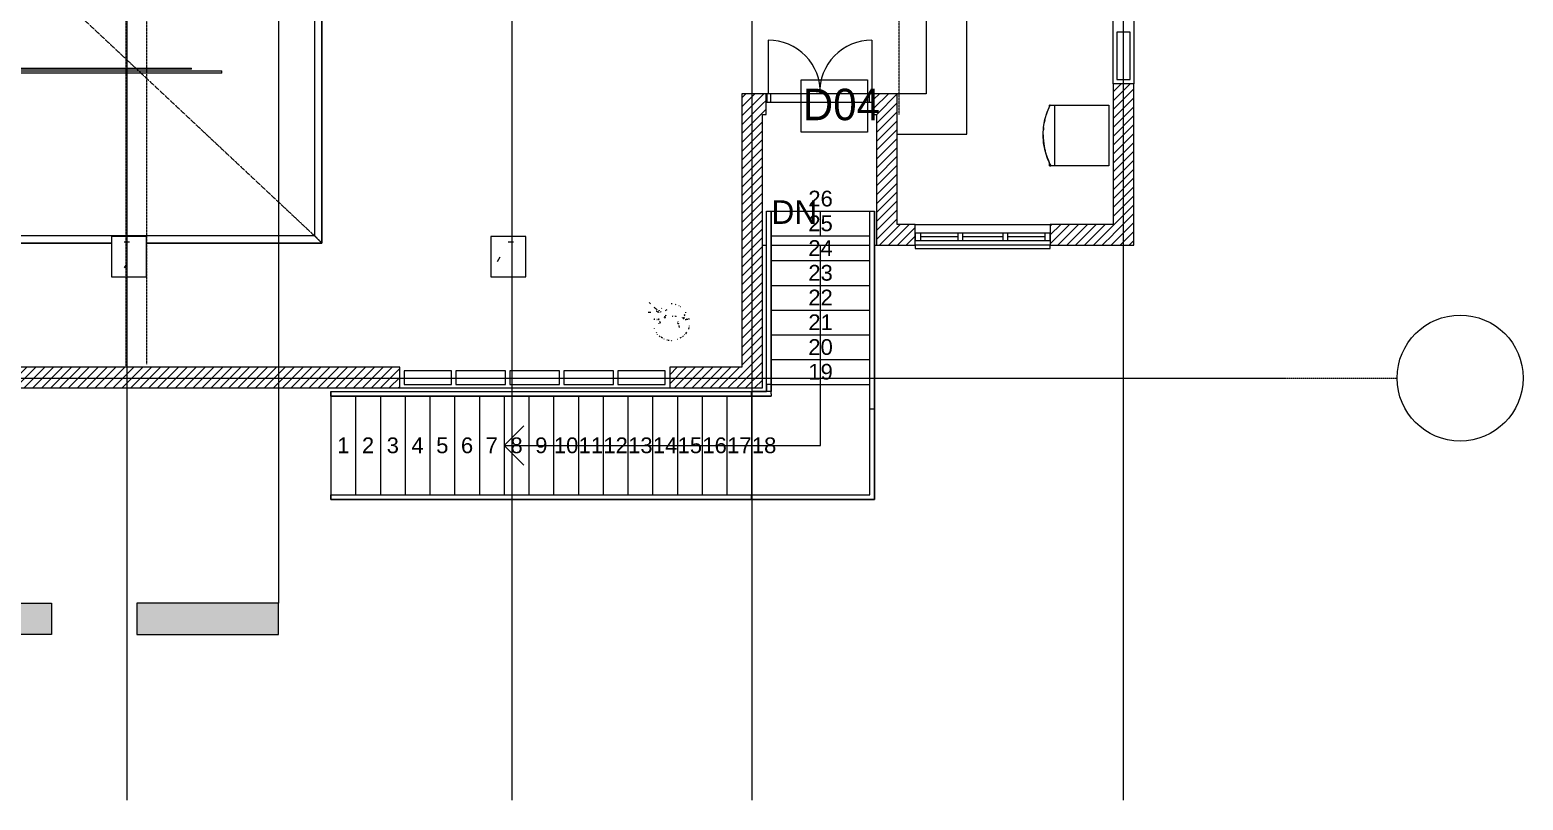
# Model space of a CAD drawing. Header units: inches. Extents: x 22 to 382261, y 22 to 371281.
# Drawn here: x 189958 to 206550, y 49071 to 57633 of the extents above; entities that cross this region are included whole.
import ezdxf

# ---------------------------------------------------------------- set-up
doc = ezdxf.new("R2010")
doc.units = ezdxf.units.IN
doc.header["$MEASUREMENT"] = 0
for name, pattern in [('Grid Line 1_2_', [22.225, 12.7, -3.175, 3.175, -3.175]), ('Hidden 1_8_', [4.7625, 3.175, -1.5875]), ('Overhead', [3.96875, 2.38125, -1.5875])]:
    doc.linetypes.add(name, pattern=pattern)
for name, color, linetype, lineweight in [('A-COLS', 52, 'Continuous', 9), ('A-DETL-GENF', 92, 'Continuous', 9), ('A-DETL-HDLN', 90, 'Hidden 1_8_', 9), ('A-DOOR', 31, 'Continuous', 9), ('A-DOOR-IDEN', 31, 'Continuous', 9), ('A-FLOR', 192, 'Continuous', 9), ('A-FLOR-HRAL', 11, 'Continuous', 9), ('A-GLAZ', 151, 'Continuous', 9), ('A-GLAZ-CURT', 52, 'Continuous', 9), ('A-GLAZ-CWMG', 51, 'Continuous', 9), ('A-GLAZ-SILL', 1, 'Continuous', 9), ('A-WALL-PATT', 111, 'Continuous', 9), ('G-ANNO-SYMB', 111, 'Continuous', 9), ('G-IMPT', 8, 'Continuous', 9), ('I-FURN', 30, 'Continuous', 9), ('I-WALL', 2, 'Continuous', 9), ('Q-CASE', 31, 'Continuous', 9), ('S-GRID', 1, 'Continuous', 9), ('S-GRID-IDEN', 1, 'Continuous', 9), ('S-STRS', 31, 'Continuous', 9), ('S-STRS-ANNO', 31, 'Continuous', 9), ('S-STRS-IDEN', 31, 'Continuous', 9)]:
    doc.layers.add(name, color=color, linetype=linetype, lineweight=lineweight)
doc.styles.add('Arial_1', font='arial.ttf', dxfattribs={"height": 340})
doc.styles.add('Century Gothic', font='GOTHIC.TTF', dxfattribs={"height": 255})
doc.styles.add('Tw Cen MT Condensed', font='TCCM____.TTF', dxfattribs={"height": 1.35})
pattern_1 = [(45, (179271.156, 58474.37), (-49.49747, 49.49747), [])]
pattern_2 = [(0, (179271.16, 58474.37), (1422.4, 355.6), [58.674, -1008.126, 58.674, -1008.126, -5689.6]), (0, (179271.16, 58474.37), (1422.4, 355.6), [-2133.6, 58.674, -2074.926, 58.674, -1008.126, -2489.2]), (0, (179271.16, 58474.37), (1422.4, 355.6), [-5334, 58.674, -652.526, 58.674, -1719.326]), (120, (179804.56, 58652.17), (-1019.159, 1054.0345), [58.674, -1008.126, 58.674, -1008.126, -5689.6]), (120, (179804.56, 58652.17), (-1019.159, 1054.0345), [-2133.6, 58.674, -2074.926, 58.674, -1008.126, -2489.2]), (120, (179804.56, 58652.17), (-1019.159, 1054.0345), [-5334, 58.674, -652.526, 58.674, -1719.326]), (240, (179982.36, 59363.37), (-403.241, -1409.6345), [58.674, -1008.126, 58.674, -1008.126, -5689.6]), (240, (179982.36, 59363.37), (-403.241, -1409.6345), [-2133.6, 58.674, -2074.926, 58.674, -1008.126, -2489.2]), (240, (179982.36, 59363.37), (-403.241, -1409.6345), [-5334, 58.674, -652.526, 58.674, -1719.326])]

# ---------------------------------------------------------------- blocks, each defined once
blk = doc.blocks.new('Top Rail Type - Top Rail_Internal_-537676-02- FIRST FLOOR FURNITURE PLAN')
at = {"layer": 'A-FLOR-HRAL'}
for p, q in [((11594, 7171), (2881, 7171)), ((13931, 7171), (11981, 7171)), ((13931, -3211), (13931, 7171)), ((2842, 7103), (2842, -3147)), ((2922, 7091), (13851, 7091)), ((2922, -3131), (2922, 7091)), ((13851, 7091), (13851, -3131)), ((13851, -3131), (2922, -3131)), ((2855, -3211), (11594, -3211)), ((11981, -3211), (13931, -3211))]:
    blk.add_line(p, q, dxfattribs=at)
for points, knots in [([(13931, 7171), (13931, 7171), (13930, 7171), (13927, 7168), (13923, 7164), (13916, 7157), (13903, 7144), (13886, 7127), (13872, 7113), (13862, 7103), (13856, 7096), (13852, 7092), (13851, 7091), (13851, 7091)], [0, 0, 0, 0, 0.066667, 0.133333, 0.2, 0.266667, 0.4, 0.533333, 0.666667, 0.75, 0.833333, 0.916667, 1, 1, 1, 1]), ([(13851, 7091), (13851, 7091), (13851, 7092), (13854, 7095), (13858, 7099), (13866, 7106), (13878, 7119), (13895, 7136), (13909, 7150), (13919, 7160), (13926, 7167), (13930, 7171), (13931, 7171), (13931, 7171)], [0, 0, 0, 0, 0.066667, 0.133333, 0.2, 0.266667, 0.4, 0.533333, 0.666667, 0.75, 0.833333, 0.916667, 1, 1, 1, 1]), ([(2881, 7132), (2881, 7132), (2883, 7130), (2886, 7127), (2890, 7123), (2894, 7119), (2898, 7115), (2902, 7111), (2905, 7108), (2909, 7105), (2912, 7102), (2915, 7098), (2919, 7095), (2921, 7092), (2922, 7091), (2922, 7091)], [-0.504857, -0.504857, -0.504857, -0.504857, -0.5, -0.4666667, -0.4333333, -0.4, -0.3666667, -0.3333333, -0.3, -0.2666667, -0.2333333, -0.2, -0.1333333, -0.0666667, 0, 0, 0, 0]), ([(2922, -3131), (2922, -3131), (2921, -3132), (2919, -3134), (2915, -3138), (2912, -3141), (2909, -3144), (2905, -3148), (2902, -3151), (2898, -3155), (2894, -3159), (2890, -3163), (2886, -3167), (2882, -3171), (2878, -3175), (2873, -3180), (2869, -3184), (2866, -3187), (2862, -3191), (2858, -3195), (2856, -3197), (2855, -3198)], [0, 0, 0, 0, 0.0666667, 0.1333333, 0.2, 0.2333333, 0.2666667, 0.3, 0.3333333, 0.3666667, 0.4, 0.4333333, 0.4666667, 0.5, 0.5333333, 0.5666667, 0.6, 0.6333333, 0.6666667, 0.7, 0.7333333, 0.7333333, 0.7333333, 0.7333333]), ([(13851, -3131), (13851, -3131), (13851, -3132), (13854, -3134), (13857, -3138), (13861, -3141), (13864, -3144), (13867, -3148), (13871, -3151), (13874, -3155), (13878, -3159), (13882, -3163), (13886, -3167), (13891, -3171), (13895, -3175), (13899, -3180), (13903, -3184), (13907, -3187), (13911, -3191), (13914, -3195), (13917, -3198), (13920, -3201), (13924, -3205), (13927, -3208), (13930, -3211), (13931, -3211), (13931, -3211)], [0, 0, 0, 0, 0.066667, 0.133333, 0.2, 0.233333, 0.266667, 0.3, 0.333333, 0.366667, 0.4, 0.433333, 0.466667, 0.5, 0.533333, 0.566667, 0.6, 0.633333, 0.666667, 0.7, 0.733333, 0.766667, 0.8, 0.866667, 0.933333, 1, 1, 1, 1])]:
    blk.add_open_spline(points, degree=3, knots=knots, dxfattribs=at)
blk = doc.blocks.new('Top Rail Type - Top Rail_Internal_-V9-02- FIRST FLOOR FURNITURE PLAN')
at = {"layer": 'A-FLOR-HRAL'}
for p, q in [((2881, 7171), (11594, 7171)), ((11981, 7171), (13931, 7171)), ((13931, 7171), (13931, -3211)), ((2842, -3147), (2842, 7103)), ((2922, -3131), (2922, 7091)), ((2922, 7091), (13851, 7091)), ((13851, 7091), (13851, -3131)), ((13851, -3131), (2922, -3131)), ((11594, -3211), (2855, -3211)), ((13931, -3211), (11981, -3211))]:
    blk.add_line(p, q, dxfattribs=at)
blk = doc.blocks.new('Rectangular Mullion - 50 x 150mm-V2-02- FIRST FLOOR FURNITURE PLAN')
at = {"layer": 'A-GLAZ-CWMG', "lineweight": 18}
for p, q in [((22913, 6908), (22763, 6908)), ((22763, 6908), (22763, 6383)), ((22913, 6383), (22913, 6908)), ((22763, 6383), (22913, 6383))]:
    blk.add_line(p, q, dxfattribs=at)
blk = doc.blocks.new('Rectangular Mullion - 50 x 150mm-441106-02- FIRST FLOOR FURNITURE PLAN')
at = {"layer": 'A-GLAZ-CWMG', "lineweight": 18}
for p, q in [((22913.297347, 6333.191796), (22763.297347, 6333.191796)), ((22763.297347, 6333.191796), (22763.297347, 5783.191796)), ((22913.297347, 5783.191796), (22913.297347, 6333.191796)), ((22763.297347, 5783.191796), (22913.297347, 5783.191796))]:
    blk.add_line(p, q, dxfattribs=at)
blk = doc.blocks.new('Casework 11 - Casework 8-650977-02- FIRST FLOOR FURNITURE PLAN')
at = {"layer": 'Q-CASE'}
for p, q in [((2922, 5023), (12481, 5023)), ((12481, 5013), (2922, 5013)), ((8261, 5138), (8211, 5138)), ((8211, 5138), (8211, 5104)), ((8211, 5079), (8211, 5023)), ((8211, 5013), (8211, -1267)), ((8261, 5104), (8261, 5138)), ((8261, 5023), (8261, 5079)), ((8261, 3581), (8261, 5013)), ((12481, 5013), (12481, 5023)), ((9911, 3581), (8261, 3581)), ((8261, 1901), (8261, 3531)), ((8261, 3531), (9861, 3531)), ((9861, 3531), (9861, 1901)), ((9911, 1901), (9911, 3581)), ((9861, 1901), (8261, 1901)), ((8261, 381), (8261, 1851)), ((8261, 1851), (9861, 1851)), ((9861, 1851), (9861, 381)), ((12521, 1901), (9911, 1901)), ((9911, 381), (9911, 1851)), ((9911, 1851), (12521, 1851)), ((12521, 1851), (12521, 1901)), ((9861, 381), (8261, 381)), ((9911, 331), (9911, 381)), ((8261, -1267), (8261, 331)), ((8261, 331), (9911, 331)), ((2922, -1267), (12481, -1267)), ((12481, -1277), (2922, -1277)), ((12481, -1277), (12481, -1267))]:
    blk.add_line(p, q, dxfattribs=at)
blk = doc.blocks.new('System Panel - Glazed-655852-02- FIRST FLOOR FURNITURE PLAN')
at = {"layer": 'A-GLAZ-CURT'}
for p, q in [((-4993, 50), (4903, 50)), ((-4993, 50), (-4993, 24)), ((4903, 24), (-4993, 24)), ((4983, 50), (4993, 50)), ((4993, 24), (4983, 24)), ((4993, 50), (4993, 24))]:
    blk.add_line(p, q, dxfattribs=at)
blk = doc.blocks.new('Doors_Door-sets_JELD-WEN_Interior_HP_FS12_FCore_Glass10_Double_1_0 - 1200 entaranc ff-788506-02- FIRST FLOOR FURNITURE PLAN')
at = {"layer": 'A-DETL-GENF'}
for p, q in [((-576, 710), (-576, 115)), ((576, 710), (576, 115)), ((-548, 115), (-590, 115)), ((-590, 115), (-590, 23)), ((-590, 23), (-548, 23)), ((548, 115), (-548, 115)), ((-548, 23), (-548, 115)), ((-548, 23), (548, 23)), ((548, 115), (548, 23)), ((590, 115), (548, 115)), ((548, 23), (590, 23)), ((590, 23), (590, 115))]:
    blk.add_line(p, q, dxfattribs=at)
for centre, start, end in [((-575, 132), 358.365, 90.0495), ((575, 132), 89.9505, 181.635)]:
    blk.add_arc(centre, 578, start, end, dxfattribs=at)
at = {"layer": 'A-DOOR'}
for p, q in [((-590, 115), (-600, 115)), ((-600, 115), (-600, 23)), ((-600, 23), (-590, 23)), ((600, 115), (590, 115)), ((590, 23), (600, 23)), ((600, 23), (600, 115))]:
    blk.add_line(p, q, dxfattribs=at)
blk = doc.blocks.new('Casement - Plain-Triple _UK_ - W07 Casement - Plain-Triple _UK_-853037-02- FIRST FLOOR FURNITURE PLAN')
at = {"layer": 'A-GLAZ'}
for p, q in [((-1275, 73), (-1275, -10)), ((225, 73), (-1275, 73)), ((-1215, -10), (-1215, 73)), ((-1215, 32), (-800, 32)), ((-800, -10), (-800, 73)), ((-750, -10), (-750, 73)), ((-750, 32), (-300, 32)), ((-300, -10), (-300, 73)), ((-250, -10), (-250, 73)), ((-250, 32), (165, 32)), ((165, -10), (165, 73)), ((225, -10), (225, 73)), ((-1275, -10), (225, -10))]:
    blk.add_line(p, q, dxfattribs=at)
at = {"layer": 'A-GLAZ-SILL'}
for p, q in [((225, 161), (-1275, 161)), ((-1275, 161), (-1275, 125)), ((225, 123), (225, 161))]:
    blk.add_line(p, q, dxfattribs=at)
blk = doc.blocks.new('Casework 30 - Casework 30-869156-02- FIRST FLOOR FURNITURE PLAN')
at = {"layer": 'Q-CASE'}
for p, q in [((20646, 8453), (20646, 6091)), ((21096, 5879), (21096, 8453)), ((21096, -2002), (21096, 1137)), ((20646, 926), (20646, -1552)), ((20646, -1552), (20323, -1552)), ((20323, -2002), (21096, -2002))]:
    blk.add_line(p, q, dxfattribs=at)
for radius, start, end in [(3449, 131.5144, 228.4856), (2999, 127.7493, 232.2507)]:
    blk.add_arc((22932, 3508), radius, start, end, dxfattribs=at)
blk = doc.blocks.new('FREEZER COCACOLA - FREEZER COCACOLA-V18-02- FIRST FLOOR FURNITURE PLAN')
at = {"layer": 'I-FURN'}
for p, q in [((-338, 126), (-338, 728)), ((-338, 728), (-286, 728)), ((-286, 728), (286, 728)), ((286, 728), (337, 728)), ((337, 728), (337, 126)), ((-338, 126), (337, 126)), ((-338, 77), (-338, 126)), ((-338, 77), (-338, 71)), ((-324, 71), (-338, 71)), ((337, 71), (305, 71)), ((337, 126), (337, 85)), ((337, 71), (337, 85))]:
    blk.add_line(p, q, dxfattribs=at)
at = {"layer": 'I-FURN', "flags": 128}
for points in [[(-8, 0), (-93, 5), (-177, 19), (-259, 43), (-338, 77)], [(337, 85), (256, 48), (170, 22), (81, 5), (-8, 0)]]:
    blk.add_lwpolyline(points, dxfattribs=at)
at = {"layer": 'I-FURN'}
for centre, radius, start, end in [((-8, 746), 746, 250.5444, 252.6661), ((-8, 746), 746, 257.092, 259.7443), ((-8, 746), 746, 263.729, 266.4434), ((0, 696), 696, 269.3083, 291.4262), ((-8, 746), 746, 270.3551, 274.2565), ((0, 696), 696, 276.9575, 283.915), ((0, 696), 696, 276.9575, 283.915), ((-8, 746), 746, 277.173, 281.2337), ((-8, 746), 746, 283.9908, 288.538), ((0, 696), 696, 286.7478, 290.8725), ((0, 696), 696, 286.7478, 290.8725), ((-8, 746), 746, 290.9002, 297.6262)]:
    blk.add_arc(centre, radius, start, end, dxfattribs=at)
blk = doc.blocks.new('PLANTA_91 - PLANTA_ICV_DWG-V19-02- FIRST FLOOR FURNITURE PLAN')
at = {"layer": 'G-IMPT'}
for p, q in [((346, 503), (359, 503)), ((357, 614), (360, 610)), ((359, 503), (373, 503)), ((364, 606), (366, 602)), ((369, 599), (366, 602)), ((369, 599), (371, 596)), ((419, 551), (412, 556)), ((412, 556), (418, 552)), ((425, 546), (419, 551)), ((425, 546), (432, 540)), ((432, 540), (439, 535)), ((436, 516), (434, 517)), ((438, 515), (436, 516)), ((444, 513), (438, 515)), ((443, 532), (439, 535)), ((446, 512), (441, 514)), ((448, 510), (442, 513)), ((446, 512), (443, 513)), ((446, 512), (446, 512)), ((448, 510), (453, 508)), ((453, 511), (455, 510)), ((460, 509), (455, 510)), ((464, 501), (459, 502)), ((465, 501), (460, 502)), ((464, 501), (460, 502)), ((465, 501), (464, 501)), ((465, 522), (465, 527)), ((465, 522), (465, 518)), ((485, 507), (483, 505)), ((484, 506), (483, 505)), ((484, 506), (483, 505)), ((488, 510), (485, 507)), ((488, 510), (485, 507)), ((495, 548), (494, 546)), ((537, 525), (544, 528)), ((550, 531), (544, 528)), ((602, 599), (598, 598)), ((612, 596), (602, 599)), ((657, 588), (648, 589)), ((685, 580), (688, 578)), ((703, 568), (706, 566)), ((761, 499), (762, 503)), ((408, 427), (417, 427)), ((408, 427), (414, 427)), ((417, 427), (414, 427)), ((443, 424), (440, 425)), ((441, 425), (446, 424)), ((457, 421), (458, 422)), ((458, 425), (460, 426)), ((458, 423), (458, 425)), ((461, 428), (460, 426)), ((462, 429), (461, 428)), ((464, 430), (462, 429)), ((463, 422), (466, 422)), ((463, 379), (463, 375)), ((463, 375), (463, 379)), ((475, 395), (473, 400)), ((473, 400), (474, 397)), ((473, 400), (474, 397)), ((475, 395), (477, 389)), ((476, 389), (479, 382)), ((477, 389), (479, 382)), ((525, 444), (524, 444)), ((529, 444), (524, 444)), ((525, 444), (525, 444)), ((527, 444), (529, 443)), ((528, 459), (529, 462)), ((528, 459), (528, 455)), ((528, 451), (528, 455)), ((528, 451), (529, 447)), ((529, 448), (529, 447)), ((533, 447), (529, 444)), ((529, 447), (529, 443)), ((529, 447), (529, 444)), ((529, 444), (529, 444)), ((530, 443), (529, 443)), ((530, 443), (534, 443)), ((533, 448), (533, 447)), ((533, 448), (533, 447)), ((533, 448), (533, 447)), ((533, 447), (533, 447)), ((538, 468), (536, 464)), ((537, 466), (536, 464)), ((540, 470), (537, 466)), ((538, 468), (537, 466)), ((538, 468), (537, 466)), ((538, 468), (540, 470)), ((540, 470), (542, 472)), ((540, 469), (542, 472)), ((540, 470), (540, 469)), ((623, 457), (614, 459)), ((617, 458), (614, 459)), ((617, 458), (614, 459)), ((649, 458), (648, 464)), ((648, 459), (650, 459)), ((654, 458), (650, 459)), ((652, 461), (652, 458)), ((653, 458), (655, 462)), ((653, 458), (655, 462)), ((653, 458), (655, 462)), ((653, 458), (654, 461)), ((653, 458), (654, 461)), ((654, 458), (655, 462)), ((654, 458), (654, 461)), ((654, 458), (654, 460)), ((654, 458), (654, 460)), ((668, 387), (670, 387)), ((677, 379), (682, 380)), ((677, 379), (677, 379)), ((679, 379), (679, 383)), ((680, 375), (679, 379)), ((680, 383), (681, 379)), ((681, 372), (680, 375)), ((685, 355), (686, 352)), ((686, 352), (690, 334)), ((725, 445), (724, 447)), ((726, 441), (725, 445)), ((733, 439), (733, 443)), ((733, 443), (734, 436)), ((733, 440), (733, 443)), ((733, 440), (733, 443)), ((733, 437), (733, 439)), ((735, 430), (734, 436)), ((736, 435), (734, 431)), ((737, 434), (734, 429)), ((736, 433), (734, 429)), ((736, 433), (735, 431)), ((737, 432), (735, 430)), ((739, 446), (736, 435)), ((738, 442), (736, 446)), ((743, 437), (736, 431)), ((736, 431), (736, 431)), ((740, 439), (737, 434)), ((739, 438), (737, 438)), ((740, 436), (737, 432)), ((739, 438), (738, 443)), ((739, 439), (738, 443)), ((739, 438), (738, 442)), ((738, 442), (739, 438)), ((739, 439), (738, 441)), ((739, 438), (738, 441)), ((740, 448), (739, 446)), ((741, 438), (739, 438)), ((740, 436), (743, 439)), ((741, 440), (744, 445)), ((743, 437), (746, 440)), ((747, 469), (745, 465)), ((749, 475), (747, 469)), ((749, 475), (753, 483)), ((754, 425), (761, 425)), ((761, 425), (768, 425)), ((774, 426), (768, 425)), ((774, 426), (785, 427)), ((789, 433), (795, 432)), ((796, 336), (792, 317)), ((797, 431), (795, 432)), ((797, 431), (803, 430)), ((799, 354), (799, 349)), ((409, 326), (410, 322)), ((440, 272), (436, 278)), ((449, 258), (447, 261)), ((479, 232), (468, 240)), ((505, 215), (489, 226)), ((521, 204), (518, 206)), ((551, 197), (559, 196)), ((567, 194), (577, 192)), ((599, 188), (602, 187)), ((607, 188), (602, 187)), ((673, 201), (671, 201)), ((710, 223), (697, 214)), ((729, 235), (724, 232)), ((738, 241), (732, 238)), ((752, 255), (749, 251)), ((770, 282), (758, 264))]:
    blk.add_line(p, q, dxfattribs=at)
at = {"layer": 'I-FURN'}
for p, q in [((459, 427), (460, 428)), ((459, 427), (461, 428)), ((460, 428), (462, 429)), ((461, 428), (460, 428)), ((461, 429), (463, 430)), ((461, 429), (464, 428)), ((461, 428), (462, 429)), ((463, 428), (461, 429)), ((461, 428), (464, 428)), ((464, 430), (462, 430)), ((462, 430), (463, 430)), ((464, 430), (463, 430)), ((464, 430), (464, 430)), ((527, 443), (525, 445)), ((677, 399), (674, 399)), ((676, 398), (678, 398)), ((676, 398), (677, 398)), ((680, 399), (682, 397)), ((682, 397), (680, 398))]:
    blk.add_line(p, q, dxfattribs=at)
blk = doc.blocks.new('PLANTA_91 - PLANTA_91-V20-02- FIRST FLOOR FURNITURE PLAN')
blk.add_blockref('PLANTA_91 - PLANTA_ICV_DWG-V19-02- FIRST FLOOR FURNITURE PLAN', (-541, -458))
blk = doc.blocks.new('Top Rail Type - Top Rail_Internal_-909775-02- FIRST FLOOR FURNITURE PLAN')
at = {"layer": 'A-FLOR-HRAL'}
for p, q in [((20021, -2857), (20071, -2857)), ((20021, -4782), (20021, -2857)), ((20071, -2857), (20071, -4782)), ((20021, -5057), (20021, -4782)), ((20071, -4782), (20071, -5057)), ((20021, -6011), (20021, -5057)), ((20071, -5057), (20021, -5057)), ((20071, -5057), (20071, -6061)), ((14031, -6061), (14031, -6011)), ((14031, -6011), (18706, -6011)), ((18706, -6061), (14031, -6061)), ((18706, -6061), (18706, -6011)), ((18706, -6011), (20021, -6011)), ((20071, -6061), (18706, -6061))]:
    blk.add_line(p, q, dxfattribs=at)
blk = doc.blocks.new('Top Rail Type - Top Rail_Internal_-V21-02- FIRST FLOOR FURNITURE PLAN')
at = {"layer": 'A-FLOR-HRAL'}
for p, q in [((20021, -2857), (20071, -2857)), ((20021, -5057), (20021, -2857)), ((20071, -5057), (20071, -2857)), ((20021, -6011), (20021, -5057)), ((20071, -6061), (20071, -5057)), ((14031, -6011), (14031, -6061)), ((14031, -6011), (18706, -6011)), ((14031, -6061), (18706, -6061)), ((18706, -6011), (20021, -6011)), ((18706, -6061), (20071, -6061))]:
    blk.add_line(p, q, dxfattribs=at)
blk = doc.blocks.new('Top Rail Type - Top Rail_Internal_-909790-02- FIRST FLOOR FURNITURE PLAN')
at = {"layer": 'A-FLOR-HRAL'}
for p, q in [((18872, -2857), (18922, -2857)), ((18872, -4782), (18872, -2857)), ((18922, -2857), (18922, -4782)), ((18872, -4862), (18872, -4782)), ((18922, -4782), (18872, -4782)), ((18922, -4782), (18922, -4862)), ((14031, -4912), (14031, -4862)), ((14031, -4862), (18706, -4862)), ((18706, -4912), (14031, -4912)), ((18706, -4912), (18706, -4862)), ((18706, -4862), (18872, -4862)), ((18922, -4912), (18706, -4912)), ((18922, -4862), (18872, -4862)), ((18922, -4887), (18922, -4912))]:
    blk.add_line(p, q, dxfattribs=at)
blk = doc.blocks.new('Top Rail Type - Top Rail_Internal_-V22-02- FIRST FLOOR FURNITURE PLAN')
at = {"layer": 'A-FLOR-HRAL'}
for p, q in [((18872, -2857), (18922, -2857)), ((18872, -4782), (18872, -2857)), ((18922, -4782), (18922, -2857)), ((18872, -4862), (18872, -4782)), ((18922, -4887), (18922, -4782)), ((14031, -4862), (14031, -4912)), ((14031, -4862), (18706, -4862)), ((14031, -4912), (18706, -4912)), ((18706, -4862), (18872, -4862)), ((18706, -4912), (18922, -4912))]:
    blk.add_line(p, q, dxfattribs=at)
blk = doc.blocks.new('Grid - Grid Head - Circle-749417-02- FIRST FLOOR FURNITURE PLAN')
at = {"layer": 'S-GRID-IDEN'}
blk.add_circle((0, 0), 4, dxfattribs=at)
blk = doc.blocks.new('Section - M_Section Tail - Filled-28045-02- FIRST FLOOR FURNITURE PLAN')
at = {"layer": 'G-ANNO-SYMB'}
blk.add_hatch(color=256, dxfattribs=at).paths.add_polyline_path([(0, 9), (0, 0), (-2, 0), (-2, 9)])
for p, q in [((0, 9), (-2, 9)), ((-2, 9), (-2, 0)), ((0, 0), (0, 9)), ((-2, 0), (0, 0))]:
    blk.add_line(p, q, dxfattribs=at)
blk = doc.blocks.new('M_Door Tag1 - M_Door Tag 2-910938-02- FIRST FLOOR FURNITURE PLAN')
at = {"layer": 'A-DOOR-IDEN'}
for p, q in [((-1.206, 1.536), (3.019, 1.536)), ((-1.206, -1.791), (-1.206, 1.536)), ((3.019, 1.536), (3.019, -1.791)), ((3.019, -1.791), (-1.206, -1.791))]:
    blk.add_line(p, q, dxfattribs=at)

msp = doc.modelspace()

# ---------------------------------------------------------------- hatches: boundary and pattern name
at = {"layer": 'A-COLS'}
h = msp.add_hatch(dxfattribs=at)
h.set_pattern_fill('FP_10', color=256, style=0, pattern_type=2)
h.set_pattern_definition(pattern_2)
h.paths.add_polyline_path([(191252.4, 54887.6), (191252.4, 55337.6), (190864.9, 55337.6), (190864.9, 54887.6)])
h = msp.add_hatch(dxfattribs=at)
h.set_pattern_fill('FP_10', color=256, style=0, pattern_type=2)
h.set_pattern_definition(pattern_2)
h.paths.add_polyline_path([(195467.4, 54887.6), (195467.4, 55337.6), (195079.9, 55337.6), (195079.9, 54887.6)])
at = {"layer": 'A-WALL-PATT'}
h = msp.add_hatch(dxfattribs=at)
h.set_pattern_fill('FP_1', color=256, style=0, pattern_type=2)
h.set_pattern_definition(pattern_1)
h.paths.add_polyline_path([(202224.5, 55240.1), (202224.5, 57032.6), (201994.5, 57032.6), (201994.5, 55240.1)])
h.paths.add_polyline_path([(201998.5, 59432.6), (202224.5, 59432.6), (202224.5, 62432.6), (201998.5, 62432.6), (201998.5, 59447.6)])
h.paths.add_polyline_path([(201994.5, 65432.6), (202224.5, 65432.6), (202224.5, 67632.6), (201994.5, 67632.6), (201994.5, 66110.1), (201997.1, 66110.1), (201997.1, 65435.1), (201994.5, 65435.1)])
h.paths.add_polyline_path([(201994.5, 70032.6), (202224.5, 70032.6), (202224.5, 70712.6), (201994.5, 70712.6), (201994.5, 70482.6)])
h = msp.add_hatch(dxfattribs=at)
h.set_pattern_fill('FP_1', color=256, style=0, pattern_type=2)
h.set_pattern_definition(pattern_1)
h.paths.add_polyline_path([(197867.4, 53652.6), (198097.4, 53652.6), (198097.4, 56922.6), (197867.4, 56922.6), (197867.4, 53729.5)])
h = msp.add_hatch(dxfattribs=at)
h.set_pattern_fill('FP_1', color=256, style=0, pattern_type=2)
h.set_pattern_definition(pattern_1)
h.paths.add_polyline_path([(199594.5, 56692.6), (199594.5, 56922.6), (199337.4, 56922.6), (199337.4, 56692.6), (199364.5, 56692.6)])
h.paths.add_polyline_path([(198137.4, 56692.6), (198137.4, 56922.6), (198097.4, 56922.6), (198097.4, 56692.6)])
h = msp.add_hatch(dxfattribs=at)
h.set_pattern_fill('FP_1', color=256, style=0, pattern_type=2)
h.set_pattern_definition(pattern_1)
h.paths.add_polyline_path([(199364.5, 55240.1), (199594.5, 55240.1), (199594.5, 56692.6), (199364.5, 56692.6), (199364.5, 56512.2)])
h = msp.add_hatch(dxfattribs=at)
h.set_pattern_fill('FP_1', color=256, style=0, pattern_type=2)
h.set_pattern_definition(pattern_1)
h.paths.add_polyline_path([(199594.5, 55240.1), (199794.5, 55240.1), (199794.5, 55470.1), (199594.5, 55470.1)])
h.paths.add_polyline_path([(201994.1, 55240.1), (201994.5, 55240.1), (201994.1, 55470.1), (201294.5, 55470.1), (201294.5, 55240.1)])
h = msp.add_hatch(dxfattribs=at)
h.set_pattern_fill('FP_1', color=256, style=0, pattern_type=2)
h.set_pattern_definition(pattern_1)
h.paths.add_polyline_path([(189727.4, 53652.6), (194067.4, 53652.6), (194067.4, 53882.6), (189727.4, 53882.6)])
h.paths.add_polyline_path([(184627.4, 53652.6), (186727.4, 53652.6), (186727.4, 53882.6), (184627.4, 53882.6)])
h.paths.add_polyline_path([(181627.4, 53652.6), (181627.4, 53882.6), (180837.4, 53882.6), (180837.4, 53652.6), (180952.4, 53652.6)])
h.paths.add_polyline_path([(197867.4, 53652.6), (197867.4, 53882.6), (197067.4, 53882.6), (197067.4, 53652.6)])

# ---------------------------------------------------------------- linework, layer by layer
at = {"layer": 'A-COLS', "lineweight": 18}
for p, q in [((190864.9, 55337.6), (190864.9, 54887.6)), ((191252.4, 55337.6), (190864.9, 55337.6)), ((191252.4, 54887.6), (191252.4, 55337.6)), ((195079.9, 55337.6), (195079.9, 54887.6)), ((195467.4, 55337.6), (195079.9, 55337.6)), ((195467.4, 54887.6), (195467.4, 55337.6)), ((190864.9, 54887.6), (191252.4, 54887.6)), ((195079.9, 54887.6), (195467.4, 54887.6))]:
    msp.add_line(p, q, dxfattribs=at)
at = {"layer": 'A-DETL-HDLN'}
for p, q in [((199617.4, 56692.6), (199617.4, 70712.6)), ((191022.4, 66778.9), (191022.4, 53882.6)), ((191252.4, 66822.6), (191252.4, 53915.1)), ((182185.3, 65600.5), (193137.4, 55327.6))]:
    msp.add_line(p, q, dxfattribs=at)
at = {"layer": 'A-FLOR'}
for p, q in [((198097.4, 55240.1), (198142.8, 55240.1)), ((198192.8, 55240.1), (199292, 55240.1)), ((199342, 55240.1), (199364.5, 55240.1)), ((194067.4, 53652.6), (197067.4, 53652.6))]:
    msp.add_line(p, q, dxfattribs=at)
at = {"layer": 'G-ANNO-SYMB'}
msp.add_line((192722.1, 72474), (192722.1, 51261.1), dxfattribs=at)
at = {"layer": 'I-WALL'}
for p, q in [((201994.5, 57032.6), (201994.5, 59432.6)), ((202224.5, 59432.6), (202224.5, 57032.6)), ((199794.5, 55470.1), (201294.5, 55470.1)), ((201294.5, 55240.1), (199794.5, 55240.1))]:
    msp.add_line(p, q, dxfattribs=at)
at = {"layer": 'I-WALL', "lineweight": 18}
for p, q in [((198137.4, 56922.6), (197867.4, 56922.6)), ((197867.4, 56922.6), (197867.4, 53882.6)), ((198137.4, 56692.6), (198137.4, 56922.6)), ((199594.5, 56922.6), (199337.4, 56922.6)), ((199337.4, 56922.6), (199337.4, 56692.6)), ((199594.5, 55470.1), (199594.5, 56922.6)), ((202224.5, 57032.6), (201994.5, 57032.6)), ((201994.5, 57032.6), (201994.5, 55470.1)), ((202224.5, 55240.1), (202224.5, 57032.6)), ((198097.4, 53652.6), (198097.4, 56692.6)), ((198097.4, 56692.6), (198137.4, 56692.6)), ((199337.4, 56692.6), (199364.5, 56692.6)), ((199364.5, 56692.6), (199364.5, 55240.1)), ((199794.5, 55470.1), (199594.5, 55470.1)), ((199794.5, 55240.1), (199794.5, 55470.1)), ((201994.5, 55470.1), (201294.5, 55470.1)), ((201294.5, 55470.1), (201294.5, 55240.1)), ((199364.5, 55240.1), (199794.5, 55240.1)), ((201294.5, 55240.1), (202224.5, 55240.1)), ((194067.4, 53882.6), (189727.4, 53882.6)), ((194067.4, 53652.6), (194067.4, 53882.6)), ((197867.4, 53882.6), (197067.4, 53882.6)), ((197067.4, 53882.6), (197067.4, 53652.6)), ((189727.4, 53652.6), (194067.4, 53652.6)), ((197067.4, 53652.6), (198097.4, 53652.6))]:
    msp.add_line(p, q, dxfattribs=at)
at = {"layer": 'S-GRID', "linetype": 'Grid Line 1_2_'}
for p, q in [((195317.4, 49071), (195317.4, 73485.1)), ((197982.4, 49071), (197982.4, 73485.1)), ((202109.5, 49071), (202109.5, 73485.1)), ((191037.4, 49071), (191037.4, 72489.8)), ((166187.4, 53762.6), (205150.3, 53762.6))]:
    msp.add_line(p, q, dxfattribs=at)
at = {"layer": 'S-STRS'}
for p, q in [((198142.4, 55342.6), (198142.4, 55617.6)), ((198192.8, 55617.6), (199292, 55617.6)), ((199342.4, 55342.6), (199342.4, 55617.6)), ((198192.8, 55342.6), (199292, 55342.6)), ((198142.4, 55067.6), (198142.4, 55240.1)), ((199342.4, 55067.6), (199342.4, 55240.1)), ((198142.4, 54792.6), (198142.4, 55067.6)), ((198192.8, 55067.6), (199292, 55067.6)), ((199342.4, 54792.6), (199342.4, 55067.6)), ((198142.4, 54517.6), (198142.4, 54792.6)), ((198192.8, 54792.6), (199292, 54792.6)), ((199342.4, 54517.6), (199342.4, 54792.6)), ((198142.4, 54242.6), (198142.4, 54517.6)), ((198192.8, 54517.6), (199292, 54517.6)), ((199342.4, 54242.6), (199342.4, 54517.6)), ((198142.4, 53967.6), (198142.4, 54242.6)), ((198192.8, 54242.6), (199292, 54242.6)), ((199342.4, 53967.6), (199342.4, 54242.6)), ((198142.4, 53692.6), (198142.4, 53967.6)), ((198192.8, 53967.6), (199292, 53967.6)), ((199342.4, 53692.6), (199342.4, 53967.6)), ((193302.4, 53612.6), (193577.4, 53612.6)), ((193577.4, 53612.6), (193852.4, 53612.6)), ((193852.4, 53612.6), (194127.4, 53612.6)), ((194127.4, 53612.6), (194402.4, 53612.6)), ((194402.4, 53612.6), (194677.4, 53612.6)), ((194677.4, 53612.6), (194952.4, 53612.6)), ((194952.4, 53612.6), (195227.4, 53612.6)), ((195227.4, 53612.6), (195502.4, 53612.6)), ((195502.4, 53612.6), (195777.4, 53612.6)), ((195777.4, 53612.6), (196052.4, 53612.6)), ((196052.4, 53612.6), (196327.4, 53612.6)), ((196327.4, 53612.6), (196602.4, 53612.6)), ((196602.4, 53612.6), (196877.4, 53612.6)), ((196877.4, 53612.6), (197152.4, 53612.6)), ((197152.4, 53612.6), (197427.4, 53612.6)), ((197427.4, 53612.6), (197702.4, 53612.6)), ((197702.4, 53612.6), (197977.4, 53612.6)), ((198142.4, 53612.6), (197977.4, 53612.6)), ((198142.4, 53692.6), (198142.4, 53612.6)), ((198192.8, 53692.6), (199292, 53692.6)), ((199342.4, 52412.6), (199342.4, 53692.6)), ((193302.4, 53562.2), (193302.4, 52463)), ((193577.4, 53562.2), (193577.4, 52463)), ((193852.4, 53562.2), (193852.4, 52463)), ((194127.4, 53562.2), (194127.4, 52463)), ((194402.4, 53562.2), (194402.4, 52463)), ((194677.4, 53562.2), (194677.4, 52463)), ((194952.4, 53562.2), (194952.4, 52463)), ((195227.4, 53562.2), (195227.4, 52463)), ((195502.4, 53562.2), (195502.4, 52463)), ((195777.4, 53562.2), (195777.4, 52463)), ((196052.4, 53562.2), (196052.4, 52463)), ((196327.4, 53562.2), (196327.4, 52463)), ((196602.4, 53562.2), (196602.4, 52463)), ((196877.4, 53562.2), (196877.4, 52463)), ((197152.4, 53562.2), (197152.4, 52463)), ((197427.4, 53562.2), (197427.4, 52463)), ((197702.4, 53562.2), (197702.4, 52463)), ((197977.4, 53562.2), (197977.4, 52463)), ((193302.4, 52412.6), (193577.4, 52412.6)), ((193577.4, 52412.6), (193852.4, 52412.6)), ((193852.4, 52412.6), (194127.4, 52412.6)), ((194127.4, 52412.6), (194402.4, 52412.6)), ((194402.4, 52412.6), (194677.4, 52412.6)), ((194677.4, 52412.6), (194952.4, 52412.6)), ((194952.4, 52412.6), (195227.4, 52412.6)), ((195227.4, 52412.6), (195502.4, 52412.6)), ((195502.4, 52412.6), (195777.4, 52412.6)), ((195777.4, 52412.6), (196052.4, 52412.6)), ((196052.4, 52412.6), (196327.4, 52412.6)), ((196327.4, 52412.6), (196602.4, 52412.6)), ((196602.4, 52412.6), (196877.4, 52412.6)), ((196877.4, 52412.6), (197152.4, 52412.6)), ((197152.4, 52412.6), (197427.4, 52412.6)), ((197427.4, 52412.6), (197702.4, 52412.6)), ((197702.4, 52412.6), (197977.4, 52412.6)), ((197977.4, 52412.6), (199342.4, 52412.6))]:
    msp.add_line(p, q, dxfattribs=at)
at = {"layer": 'S-STRS', "linetype": 'Overhead'}
for p, q in [((198192.8, 55342.6), (199292, 55342.6)), ((198192.8, 55067.6), (199292, 55067.6)), ((198192.8, 54792.6), (199292, 54792.6)), ((198192.8, 54517.6), (199292, 54517.6)), ((198192.8, 54242.6), (199292, 54242.6)), ((198192.8, 53967.6), (199292, 53967.6)), ((198192.8, 53692.6), (199292, 53692.6)), ((193302.4, 53562.2), (193302.4, 52463)), ((193577.4, 53562.2), (193577.4, 52463)), ((193852.4, 53562.2), (193852.4, 52463)), ((194127.4, 53562.2), (194127.4, 52463)), ((194402.4, 53562.2), (194402.4, 52463)), ((194677.4, 53562.2), (194677.4, 52463)), ((194952.4, 53562.2), (194952.4, 52463)), ((195227.4, 53562.2), (195227.4, 52463)), ((195502.4, 53562.2), (195502.4, 52463)), ((195777.4, 53562.2), (195777.4, 52463)), ((196052.4, 53562.2), (196052.4, 52463)), ((196327.4, 53562.2), (196327.4, 52463)), ((196602.4, 53562.2), (196602.4, 52463)), ((196877.4, 53562.2), (196877.4, 52463)), ((197152.4, 53562.2), (197152.4, 52463)), ((197427.4, 53562.2), (197427.4, 52463)), ((197702.4, 53562.2), (197702.4, 52463)), ((197977.4, 53562.2), (197977.4, 52463))]:
    msp.add_line(p, q, dxfattribs=at)
at = {"layer": 'S-STRS-ANNO'}
for p, q in [((198742.4, 55342.6), (198742.4, 55617.6)), ((198742.4, 55067.6), (198742.4, 55240.1)), ((198742.4, 54792.6), (198742.4, 55067.6)), ((198742.4, 54517.6), (198742.4, 54792.6)), ((198742.4, 54242.6), (198742.4, 54517.6)), ((198742.4, 53967.6), (198742.4, 54242.6)), ((198742.4, 53692.6), (198742.4, 53967.6)), ((198742.4, 53012.6), (198742.4, 53692.6)), ((195227.4, 53012.6), (195446.1, 53231.3)), ((195227.4, 53012.6), (195502.4, 53012.6)), ((195227.4, 53012.6), (195446.1, 52793.8)), ((195502.4, 53012.6), (195777.4, 53012.6)), ((195777.4, 53012.6), (196052.4, 53012.6)), ((196052.4, 53012.6), (196327.4, 53012.6)), ((196327.4, 53012.6), (196602.4, 53012.6)), ((196602.4, 53012.6), (196877.4, 53012.6)), ((196877.4, 53012.6), (197152.4, 53012.6)), ((197152.4, 53012.6), (197427.4, 53012.6)), ((197427.4, 53012.6), (197702.4, 53012.6)), ((197702.4, 53012.6), (197977.4, 53012.6)), ((197977.4, 53012.6), (198742.4, 53012.6))]:
    msp.add_line(p, q, dxfattribs=at)

# ---------------------------------------------------------------- block references
at = {"layer": 'A-DETL-GENF'}
msp.add_blockref('Doors_Door-sets_JELD-WEN_Interior_HP_FS12_FCore_Glass10_Double_1_0 - 1200 entaranc ff-788506-02- FIRST FLOOR FURNITURE PLAN', (198737.4, 56807.6), dxfattribs=at)
at = {"layer": 'A-DOOR-IDEN', "xscale": 174.9999999999999, "yscale": 174.9999999999999, "zscale": 174.9999999999999}
msp.add_blockref('M_Door Tag1 - M_Door Tag 2-910938-02- FIRST FLOOR FURNITURE PLAN', (198737.4, 56807.6), dxfattribs=at)
at = {"layer": 'A-FLOR-HRAL'}
for name in ['Top Rail Type - Top Rail_Internal_-537676-02- FIRST FLOOR FURNITURE PLAN', 'Top Rail Type - Top Rail_Internal_-V9-02- FIRST FLOOR FURNITURE PLAN', 'Top Rail Type - Top Rail_Internal_-909775-02- FIRST FLOOR FURNITURE PLAN', 'Top Rail Type - Top Rail_Internal_-V21-02- FIRST FLOOR FURNITURE PLAN', 'Top Rail Type - Top Rail_Internal_-909790-02- FIRST FLOOR FURNITURE PLAN', 'Top Rail Type - Top Rail_Internal_-V22-02- FIRST FLOOR FURNITURE PLAN']:
    msp.add_blockref(name, (179271.2, 58474.4), dxfattribs=at)
at = {"layer": 'A-GLAZ-CURT', "rotation": 180}
msp.add_blockref('System Panel - Glazed-655852-02- FIRST FLOOR FURNITURE PLAN', (187096.4, 57202.6), dxfattribs=at)
at = {"layer": 'A-GLAZ-CWMG'}
msp.add_blockref('Rectangular Mullion - 50 x 150mm-V2-02- FIRST FLOOR FURNITURE PLAN', (179271.2, 50699.4), dxfattribs=at)
at = {"layer": 'A-GLAZ-CWMG', "rotation": 90}
for name, p in [('Rectangular Mullion - 50 x 150mm-V2-02- FIRST FLOOR FURNITURE PLAN', (201025.5, 30929.3)), ('Rectangular Mullion - 50 x 150mm-441106-02- FIRST FLOOR FURNITURE PLAN', (201025.5, 30929.3)), ('Rectangular Mullion - 50 x 150mm-441106-02- FIRST FLOOR FURNITURE PLAN', (201625.5, 30929.3)), ('Rectangular Mullion - 50 x 150mm-441106-02- FIRST FLOOR FURNITURE PLAN', (202225.5, 30929.3)), ('Rectangular Mullion - 50 x 150mm-V2-02- FIRST FLOOR FURNITURE PLAN', (203400.5, 30929.3))]:
    msp.add_blockref(name, p, dxfattribs=at)
at = {"layer": 'A-GLAZ-SILL', "rotation": 180}
msp.add_blockref('Casement - Plain-Triple _UK_ - W07 Casement - Plain-Triple _UK_-853037-02- FIRST FLOOR FURNITURE PLAN', (200019.5, 55363.6), dxfattribs=at)
at = {"layer": 'G-ANNO-SYMB', "extrusion": (0, 0, -1), "xscale": 174.9999999999999, "yscale": 174.9999999999999, "zscale": 174.9999999999999, "rotation": 90.00000000000064}
msp.add_blockref('Section - M_Section Tail - Filled-28045-02- FIRST FLOOR FURNITURE PLAN', (-188622.1, 51261.1), dxfattribs=at)
at = {"layer": 'G-ANNO-SYMB', "xscale": 174.9999999999999, "yscale": 174.9999999999999, "zscale": 174.9999999999999, "rotation": 89.99999999999937}
msp.add_blockref('Section - M_Section Tail - Filled-28045-02- FIRST FLOOR FURNITURE PLAN', (192722.1, 51261.1), dxfattribs=at)
at = {"layer": 'I-FURN', "rotation": 270.0000000000002}
msp.add_blockref('FREEZER COCACOLA - FREEZER COCACOLA-V18-02- FIRST FLOOR FURNITURE PLAN', (201217.4, 56457.6), dxfattribs=at)
at = {"layer": 'I-FURN'}
msp.add_blockref('PLANTA_91 - PLANTA_91-V20-02- FIRST FLOOR FURNITURE PLAN', (197024.9, 54448.1), dxfattribs=at)
at = {"layer": 'Q-CASE'}
for name in ['Casework 30 - Casework 30-869156-02- FIRST FLOOR FURNITURE PLAN', 'Casework 11 - Casework 8-650977-02- FIRST FLOOR FURNITURE PLAN']:
    msp.add_blockref(name, (179271.2, 58474.4), dxfattribs=at)
at = {"layer": 'S-GRID-IDEN', "xscale": 174.9999999999999, "yscale": 174.9999999999999, "zscale": 174.9999999999999, "rotation": 269.9999999999994}
msp.add_blockref('Grid - Grid Head - Circle-749417-02- FIRST FLOOR FURNITURE PLAN', (205850.3, 53762.6), dxfattribs=at)

# ---------------------------------------------------------------- texts
at = {"layer": 'A-DOOR-IDEN', "insert": (198546, 56978.1), "char_height": 350, "width": 785.654, "attachment_point": 1, "style": 'Tw Cen MT Condensed'}
msp.add_mtext('D04', dxfattribs=at)
at = {"layer": 'S-STRS-ANNO', "char_height": 175, "attachment_point": 1, "line_spacing_factor": 0.941778, "style": 'Arial_1'}
for s, insert, width in [('26', (198607.8, 55844.9), 323.03), ('25', (198607.8, 55569.9), 323.03), ('24', (198607.8, 55294.9), 323.03), ('23', (198607.8, 55019.9), 323.03), ('22', (198607.8, 54744.9), 323.03), ('21', (198607.8, 54469.9), 323.03), ('20', (198607.8, 54194.9), 323.03), ('19', (198607.8, 53919.9), 323.03), ('1', (193372.6, 53102.4), 161.515), ('2', (193647.6, 53102.4), 161.515), ('3', (193922.6, 53102.4), 161.515), ('4', (194197.6, 53102.4), 161.515), ('5', (194472.6, 53102.4), 161.515), ('6', (194747.6, 53102.4), 161.515), ('7', (195022.6, 53102.4), 161.515), ('8', (195297.6, 53102.4), 161.515), ('9', (195572.6, 53102.4), 161.515), ('10', (195780.3, 53102.4), 323.03), ('11', (196055.3, 53102.4), 323.03), ('12', (196330.3, 53102.4), 323.03), ('13', (196605.3, 53102.4), 323.03), ('14', (196880.3, 53102.4), 323.03), ('15', (197155.3, 53102.4), 323.03), ('16', (197430.3, 53102.4), 323.03), ('17', (197705.3, 53102.4), 323.03), ('18', (197980.3, 53102.4), 323.03)]:
    msp.add_mtext(s, dxfattribs=dict(at, insert=insert, width=width))
at = {"layer": 'S-STRS-IDEN', "insert": (198198.5, 55738.7), "char_height": 262.5, "width": 652.605, "attachment_point": 1, "line_spacing_factor": 0.984502, "style": 'Century Gothic'}
msp.add_mtext('DN', dxfattribs=at)

doc.saveas('drawing.dxf')
